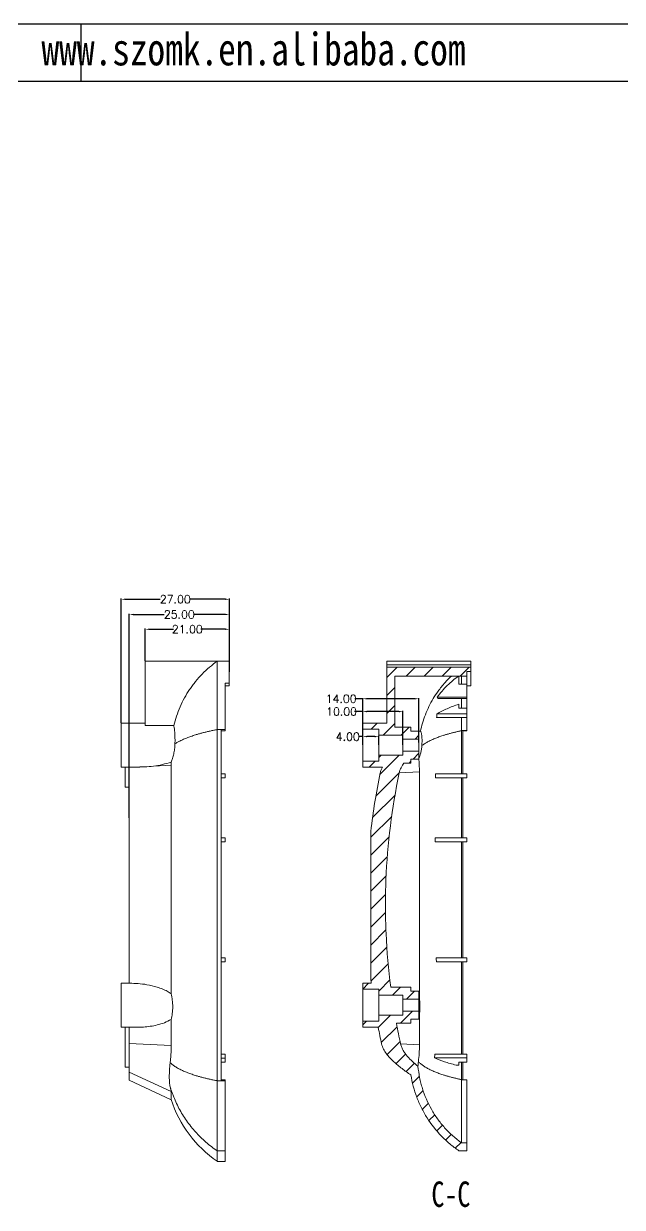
# Model space of a CAD drawing. Header units: inches. Extents: x 1813 to 4686, y 284 to 889.
# Drawn here: x 3185.4 to 3334.9, y 593.4 to 889.1 of the extents above; entities that cross this region are included whole.
import ezdxf

# ---------------------------------------------------------------- set-up
doc = ezdxf.new("R2010")
doc.units = ezdxf.units.IN
doc.header["$LTSCALE"] = 15
doc.layers.add('文字', color=81, linetype='Continuous')
doc.styles.add('SLDTEXTSTYLE0', font='TXT', dxfattribs={"width": 0.75})
doc.styles.get("Standard").update_dxf_attribs({"font": 'txt', "bigfont": 'gbcbig.shx'})
doc.styles.add('宋体', font='', dxfattribs={"width": 0.8, "height": 3.5})
doc.styles.get('宋体').set_extended_font_data('SimSun')
doc.dimstyles.new('2.5', dxfattribs={"dimtxt": 2, "dimasz": 1, "dimexe": 0.18, "dimexo": 0.0625, "dimgap": 0.09, "dimtad": 0, "dimtih": 1, "dimtoh": 1, "dimzin": 0, "dimdsep": 46, "dimtxsty": 'Standard', "dimcen": 1, "dimadec": 0, "dimazin": 2, "dimtfac": 1, "dimtofl": 0, "dimtmove": 0, "dimatfit": 3, "dimfxl": 1, "dimtolj": 1, "dimtzin": 0, "dimarcsym": 0})
pattern_1 = [(45, (8.9112, 0), (-2.245064, 2.245064), [])]

# ---------------------------------------------------------------- blocks, each defined once
blk = doc.blocks.new('*D286')
at = {"color": 0, "lineweight": -2}
for p, q in [((3209.74, 714.44), (3209.74, 745.47)), ((3210.74, 745.29), (3219.48, 745.29)), ((3235.74, 745.29), (3226.99, 745.29)), ((3236.74, 729.9), (3236.74, 745.47))]:
    blk.add_line(p, q, dxfattribs=at)
at = {"color": 0}
for points in [[(3210.74, 745.46), (3210.74, 745.13), (3209.74, 745.29)], [(3235.74, 745.46), (3235.74, 745.13), (3236.74, 745.29)]]:
    blk.add_solid(points, dxfattribs=at)
at = {"layer": 'Defpoints', "color": 0}
for p in [(3236.74, 745.29), (3236.74, 729.84), (3209.74, 714.38)]:
    blk.add_point(p, dxfattribs=at)
at = {"color": 0, "insert": (3223.24, 745.29), "char_height": 2, "attachment_point": 5}
blk.add_mtext('\\A1;27.00', dxfattribs=at)
blk = doc.blocks.new('*D287')
at = {"color": 0, "lineweight": -2}
for p, q in [((3215.74, 729.9), (3215.74, 737.98)), ((3216.74, 737.8), (3222.81, 737.8)), ((3235.74, 737.8), (3229.66, 737.8)), ((3236.74, 727.15), (3236.74, 737.98))]:
    blk.add_line(p, q, dxfattribs=at)
at = {"color": 0}
for points in [[(3216.74, 737.96), (3216.74, 737.63), (3215.74, 737.8)], [(3235.74, 737.96), (3235.74, 737.63), (3236.74, 737.8)]]:
    blk.add_solid(points, dxfattribs=at)
at = {"layer": 'Defpoints', "color": 0}
for p in [(3236.74, 737.8), (3215.74, 729.84), (3236.74, 727.09)]:
    blk.add_point(p, dxfattribs=at)
at = {"color": 0, "insert": (3226.24, 737.8), "char_height": 2, "attachment_point": 5}
blk.add_mtext('\\A1;21.00', dxfattribs=at)
blk = doc.blocks.new('*D288')
at = {"color": 0, "lineweight": -2}
for p, q in [((3211.74, 690.69), (3211.74, 741.67)), ((3212.74, 741.49), (3220.48, 741.49)), ((3235.74, 741.49), (3227.99, 741.49)), ((3236.74, 727.21), (3236.74, 741.67))]:
    blk.add_line(p, q, dxfattribs=at)
at = {"color": 0}
for points in [[(3212.74, 741.66), (3212.74, 741.33), (3211.74, 741.49)], [(3235.74, 741.66), (3235.74, 741.33), (3236.74, 741.49)]]:
    blk.add_solid(points, dxfattribs=at)
at = {"layer": 'Defpoints', "color": 0}
for p in [(3236.74, 741.49), (3236.74, 727.15), (3211.74, 690.63)]:
    blk.add_point(p, dxfattribs=at)
at = {"color": 0, "insert": (3224.24, 741.49), "char_height": 2, "attachment_point": 5}
blk.add_mtext('\\A1;25.00', dxfattribs=at)
blk = doc.blocks.new('*D289')
at = {"color": 0, "lineweight": -2}
for p, q in [((3270.09, 720.44), (3268.1, 720.44)), ((3270.09, 709.55), (3270.09, 720.62)), ((3283.09, 720.44), (3271.09, 720.44)), ((3284.09, 709.55), (3284.09, 720.62))]:
    blk.add_line(p, q, dxfattribs=at)
at = {"color": 0}
for points in [[(3271.09, 720.61), (3271.09, 720.27), (3270.09, 720.44)], [(3283.09, 720.61), (3283.09, 720.27), (3284.09, 720.44)]]:
    blk.add_solid(points, dxfattribs=at)
at = {"layer": 'Defpoints', "color": 0}
for p in [(3270.09, 720.44), (3270.09, 709.49), (3284.09, 709.49)]:
    blk.add_point(p, dxfattribs=at)
at = {"color": 0, "insert": (3264.68, 720.44), "char_height": 2, "attachment_point": 5}
blk.add_mtext('\\A1;14.00', dxfattribs=at)
blk = doc.blocks.new('*D290')
at = {"color": 0, "lineweight": -2}
for p, q in [((3270.09, 717.23), (3268.04, 717.23)), ((3270.09, 708.94), (3270.09, 717.41)), ((3279.09, 717.23), (3271.09, 717.23)), ((3280.09, 708.94), (3280.09, 717.41))]:
    blk.add_line(p, q, dxfattribs=at)
at = {"color": 0}
for points in [[(3271.09, 717.4), (3271.09, 717.06), (3270.09, 717.23)], [(3279.09, 717.4), (3279.09, 717.06), (3280.09, 717.23)]]:
    blk.add_solid(points, dxfattribs=at)
at = {"layer": 'Defpoints', "color": 0}
for p in [(3270.09, 717.23), (3270.09, 708.88), (3280.09, 708.88)]:
    blk.add_point(p, dxfattribs=at)
at = {"color": 0, "insert": (3264.78, 717.23), "char_height": 2, "attachment_point": 5}
blk.add_mtext('\\A1;10.00', dxfattribs=at)
blk = doc.blocks.new('*D292')
at = {"color": 0, "lineweight": -2}
for p, q in [((3270.09, 710.97), (3269.09, 710.97)), ((3270.09, 709.61), (3270.09, 711.15)), ((3273.09, 710.97), (3271.09, 710.97)), ((3274.09, 708.94), (3274.09, 711.15))]:
    blk.add_line(p, q, dxfattribs=at)
at = {"color": 0}
for points in [[(3271.09, 711.14), (3271.09, 710.81), (3270.09, 710.97)], [(3273.09, 711.14), (3273.09, 710.81), (3274.09, 710.97)]]:
    blk.add_solid(points, dxfattribs=at)
at = {"layer": 'Defpoints', "color": 0}
for p in [(3270.09, 710.97), (3270.09, 709.55), (3274.09, 708.88)]:
    blk.add_point(p, dxfattribs=at)
at = {"color": 0, "insert": (3266.33, 710.97), "char_height": 2, "attachment_point": 5}
blk.add_mtext('\\A1;4.00', dxfattribs=at)

msp = doc.modelspace()

# ---------------------------------------------------------------- hatches: boundary and pattern name
at = {"linetype": 'Continuous', "lineweight": 0}
h = msp.add_hatch(dxfattribs=at)
h.set_pattern_fill('ANSI31', color=4, style=0)
h.set_pattern_definition(pattern_1)
h.paths.add_polyline_path([(3276.088, 714.377), (3270.088, 714.377), (3270.088, 712.877), (3274.088, 712.877), (3274.088, 711.377), (3280.088, 711.377), (3280.088, 710.377), (3284.088, 710.377), (3284.088, 712.377), (3282.088, 712.377), (3282.088, 713.377), (3278.088, 713.377), (3278.088, 726.121), (3296.088, 726.121), (3296.088, 727.238), (3297.088, 727.238), (3297.088, 728.364), (3276.088, 728.364)], flags=0)
h = msp.add_hatch(dxfattribs=at)
h.set_pattern_fill('ANSI31', color=4, style=0)
h.set_pattern_definition(pattern_1)
edge = h.paths.add_edge_path(flags=0)
edge.add_spline(control_points=[(3272.088, 687.318), (3272.088, 687.313), (3272.088, 687.309), (3272.088, 687.305)], knot_values=[0, 0, 0, 0, 0.0001579, 0.0001579, 0.0001579, 0.0001579], weights=[1, 1, 1, 1], degree=3, periodic=0)
edge.add_line((3272.088, 687.305), (3272.088, 650.45))
edge.add_spline(control_points=[(3272.088, 650.45), (3272.088, 650.445), (3272.088, 650.44), (3272.088, 650.435)], knot_values=[0, 0, 0, 0, 0.0001792, 0.0001792, 0.0001792, 0.0001792], weights=[1, 1, 1, 1], degree=3, periodic=0)
edge.add_spline(control_points=[(3272.088, 650.435), (3272.129, 650.082), (3272.171, 649.73), (3272.215, 649.377)], knot_values=[0.0001061, 0.0001061, 0.0001061, 0.0001061, 0.001172, 0.001172, 0.001172, 0.001172], weights=[1, 1, 1, 1], degree=3, periodic=0)
edge.add_line((3272.215, 649.377), (3270.088, 649.377))
edge.add_line((3270.088, 649.377), (3270.088, 647.877))
edge.add_line((3270.088, 647.877), (3274.088, 647.877))
edge.add_line((3274.088, 647.877), (3274.088, 646.377))
edge.add_line((3274.088, 646.377), (3280.088, 646.377))
edge.add_line((3280.088, 646.377), (3280.088, 645.377))
edge.add_line((3280.088, 645.377), (3284.088, 645.377))
edge.add_line((3284.088, 645.377), (3284.088, 647.377))
edge.add_line((3284.088, 647.377), (3282.088, 647.377))
edge.add_line((3282.088, 647.377), (3282.088, 648.377))
edge.add_line((3282.088, 648.377), (3277.073, 648.377))
edge.add_spline(control_points=[(3277.073, 648.377), (3276.032, 656.439), (3275.595, 664.604), (3275.794, 672.731), (3276.032, 682.527), (3277.199, 692.336), (3279.185, 701.932)], knot_values=[0.003126, 0.003126, 0.003126, 0.003126, 0.0275128, 0.0275128, 0.0275128, 0.0569218, 0.0569218, 0.0569218, 0.0569218], weights=[1, 1, 1, 1, 1, 1, 1], degree=3, periodic=0)
edge.add_spline(control_points=[(3279.185, 701.932), (3279.231, 702.156), (3279.294, 702.376), (3279.372, 702.591), (3279.578, 703.166), (3279.885, 703.707), (3280.237, 704.207), (3280.277, 704.264), (3280.318, 704.321), (3280.36, 704.377)], knot_values=[0.0086644, 0.0086644, 0.0086644, 0.0086644, 0.0093445, 0.0093445, 0.0093445, 0.0111675, 0.0111675, 0.0111675, 0.0113755, 0.0113755, 0.0113755, 0.0113755], weights=[1, 1, 1, 1, 1, 1, 1, 1, 1, 1], degree=3, periodic=0)
edge.add_line((3280.36, 704.377), (3282.088, 704.377))
edge.add_line((3282.088, 704.377), (3282.088, 705.377))
edge.add_line((3282.088, 705.377), (3284.088, 705.377))
edge.add_line((3284.088, 705.377), (3284.088, 707.377))
edge.add_line((3284.088, 707.377), (3280.088, 707.377))
edge.add_line((3280.088, 707.377), (3280.088, 706.377))
edge.add_line((3280.088, 706.377), (3274.088, 706.377))
edge.add_line((3274.088, 706.377), (3274.088, 704.877))
edge.add_line((3274.088, 704.877), (3270.088, 704.877))
edge.add_line((3270.088, 704.877), (3270.088, 703.377))
edge.add_line((3270.088, 703.377), (3274.99, 703.377))
edge.add_spline(control_points=[(3274.99, 703.377), (3274.891, 703.191), (3274.801, 703), (3274.721, 702.805), (3274.606, 702.523), (3274.514, 702.23), (3274.452, 701.932)], knot_values=[0.0150228, 0.0150228, 0.0150228, 0.0150228, 0.0156477, 0.0156477, 0.0156477, 0.0165544, 0.0165544, 0.0165544, 0.0165544], weights=[1, 1, 1, 1, 1, 1, 1], degree=3, periodic=0)
edge.add_spline(control_points=[(3274.452, 701.932), (3273.452, 697.1), (3272.658, 692.219), (3272.088, 687.318)], knot_values=[0, 0, 0, 0, 0.0148042, 0.0148042, 0.0148042, 0.0148042], weights=[1, 1, 1, 1], degree=3, periodic=0)
h = msp.add_hatch(dxfattribs=at)
h.set_pattern_fill('ANSI31', color=4, style=0)
h.set_pattern_definition(pattern_1)
edge = h.paths.add_edge_path(flags=0)
edge.add_line((3294.088, 607.508), (3296.088, 607.508))
edge.add_line((3296.088, 607.508), (3296.088, 609.517))
edge.add_line((3296.088, 609.517), (3294.723, 609.517))
edge.add_spline(control_points=[(3294.723, 609.517), (3292.115, 611.412), (3289.807, 613.814), (3288.046, 616.514), (3286.389, 619.055), (3285.185, 621.938), (3284.491, 624.891), (3284.201, 626.123), (3283.989, 627.376), (3283.868, 628.636)], knot_values=[0.0001429, 0.0001429, 0.0001429, 0.0001429, 0.009815, 0.009815, 0.009815, 0.0188978, 0.0188978, 0.0188978, 0.0226436, 0.0226436, 0.0226436, 0.0226436], weights=[1, 1, 1, 1, 1, 1, 1, 1, 1, 1], degree=3, periodic=0)
edge.add_spline(control_points=[(3283.868, 628.636), (3283.66, 628.803), (3283.455, 628.973), (3283.252, 629.146), (3282.146, 630.091), (3281.075, 631.131), (3280.307, 632.367), (3279.973, 632.905), (3279.698, 633.494), (3279.55, 634.109), (3279.541, 634.145), (3279.533, 634.181), (3279.525, 634.217)], knot_values=[0.0122577, 0.0122577, 0.0122577, 0.0122577, 0.0130524, 0.0130524, 0.0130524, 0.0174157, 0.0174157, 0.0174157, 0.0193031, 0.0193031, 0.0193031, 0.019412, 0.019412, 0.019412, 0.019412], weights=[1, 1, 1, 1, 1, 1, 1, 1, 1, 1, 1, 1, 1], degree=3, periodic=0)
edge.add_spline(control_points=[(3279.525, 634.217), (3279.153, 635.932), (3278.807, 637.652), (3278.488, 639.377)], knot_values=[0, 0, 0, 0, 0.0052625, 0.0052625, 0.0052625, 0.0052625], weights=[1, 1, 1, 1], degree=3, periodic=0)
edge.add_line((3278.488, 639.377), (3282.088, 639.377))
edge.add_line((3282.088, 639.377), (3282.088, 640.377))
edge.add_line((3282.088, 640.377), (3284.088, 640.377))
edge.add_line((3284.088, 640.377), (3284.088, 642.377))
edge.add_line((3284.088, 642.377), (3280.088, 642.377))
edge.add_line((3280.088, 642.377), (3280.088, 641.377))
edge.add_line((3280.088, 641.377), (3274.088, 641.377))
edge.add_line((3274.088, 641.377), (3274.088, 639.877))
edge.add_line((3274.088, 639.877), (3270.088, 639.877))
edge.add_line((3270.088, 639.877), (3270.088, 638.377))
edge.add_line((3270.088, 638.377), (3273.944, 638.377))
edge.add_spline(control_points=[(3273.944, 638.377), (3274.21, 636.987), (3274.493, 635.6), (3274.792, 634.217)], knot_values=[0.0023935, 0.0023935, 0.0023935, 0.0023935, 0.0066386, 0.0066386, 0.0066386, 0.0066386], weights=[1, 1, 1, 1], degree=3, periodic=0)
edge.add_spline(control_points=[(3274.792, 634.217), (3274.843, 633.986), (3274.911, 633.758), (3274.993, 633.536), (3275.256, 632.828), (3275.666, 632.171), (3276.129, 631.574), (3277.478, 629.837), (3279.265, 628.462), (3281.055, 627.185), (3281.401, 626.939), (3281.75, 626.697), (3282.101, 626.458)], knot_values=[0.0137652, 0.0137652, 0.0137652, 0.0137652, 0.0144584, 0.0144584, 0.0144584, 0.0166844, 0.0166844, 0.0166844, 0.0232109, 0.0232109, 0.0232109, 0.0244641, 0.0244641, 0.0244641, 0.0244641], weights=[1, 1, 1, 1, 1, 1, 1, 1, 1, 1, 1, 1, 1], degree=3, periodic=0)
edge.add_spline(control_points=[(3282.101, 626.458), (3282.618, 623.354), (3283.626, 620.284), (3285.112, 617.51), (3286.634, 614.67), (3288.686, 612.065), (3291.073, 609.901), (3292.023, 609.039), (3293.033, 608.238), (3294.088, 607.508)], knot_values=[0.0002081, 0.0002081, 0.0002081, 0.0002081, 0.0096494, 0.0096494, 0.0096494, 0.019319, 0.019319, 0.019319, 0.0231228, 0.0231228, 0.0231228, 0.0231228], weights=[1, 1, 1, 1, 1, 1, 1, 1, 1, 1], degree=3, periodic=0)

# ---------------------------------------------------------------- linework, layer by layer
for p, q in [((2771.95, 889.082), (3627.31, 889.082)), ((3199.63, 889.082), (3199.63, 874.682)), ((2800.75, 874.682), (3612.91, 874.682))]:
    msp.add_line(p, q)
at = {"color": 7, "linetype": 'Continuous', "lineweight": 15}
for p, q in [((3215.736, 713.725), (3215.736, 729.841)), ((3233.736, 729.841), (3215.736, 729.841)), ((3235.736, 729.841), (3233.736, 729.841)), ((3236.736, 729.841), (3235.736, 729.841)), ((3294.088, 729.841), (3276.088, 729.841)), ((3276.088, 728.896), (3276.088, 729.841)), ((3276.088, 728.896), (3297.088, 728.896)), ((3276.088, 728.364), (3276.088, 728.896)), ((3276.088, 728.364), (3276.088, 714.377)), ((3276.088, 728.364), (3297.088, 728.364)), ((3294.088, 729.841), (3296.088, 729.841)), ((3297.088, 729.841), (3296.088, 729.841)), ((3297.088, 729.841), (3297.088, 728.896)), ((3297.088, 728.896), (3297.088, 728.364)), ((3297.088, 728.364), (3297.088, 727.238)), ((3278.088, 726.121), (3296.088, 726.121)), ((3278.088, 726.121), (3278.088, 713.377)), ((3294.088, 726.121), (3294.088, 724.109)), ((3297.088, 727.238), (3296.088, 727.238)), ((3296.088, 726.121), (3296.088, 727.238)), ((3236.736, 724.332), (3235.736, 724.332)), ((3236.736, 723.632), (3235.736, 723.632)), ((3236.736, 724.332), (3236.736, 723.632)), ((3296.088, 724.109), (3294.088, 724.109)), ((3296.088, 720.854), (3296.088, 724.109)), ((3297.088, 723.632), (3296.088, 723.632)), ((3288.679, 720.854), (3296.088, 720.854)), ((3288.789, 720.487), (3296.088, 720.487)), ((3294.088, 719.076), (3294.088, 718.102)), ((3296.088, 720.487), (3296.088, 720.854)), ((3288.53, 715.743), (3296.088, 715.743)), ((3288.618, 716.653), (3296.088, 716.653)), ((3296.088, 718.102), (3294.088, 718.102)), ((3296.088, 716.653), (3296.088, 718.102)), ((3296.088, 715.743), (3296.088, 716.653)), ((3215.736, 714.377), (3209.736, 714.377)), ((3209.736, 708.877), (3209.736, 714.377)), ((3222.854, 713.725), (3215.736, 713.725)), ((3234.736, 712.744), (3233.736, 712.744)), ((3235.736, 712.744), (3234.736, 712.744)), ((3235.736, 712.444), (3235.736, 712.744)), ((3270.088, 714.377), (3270.088, 712.877)), ((3276.088, 714.377), (3270.088, 714.377)), ((3274.088, 712.877), (3270.088, 712.877)), ((3270.088, 712.877), (3270.088, 704.877)), ((3274.088, 712.877), (3274.088, 711.377)), ((3282.088, 713.377), (3278.088, 713.377)), ((3282.088, 713.377), (3282.088, 712.377)), ((3234.736, 712.444), (3235.736, 712.444)), ((3280.088, 711.377), (3274.088, 711.377)), ((3274.088, 711.377), (3274.088, 706.377)), ((3280.088, 711.377), (3280.088, 710.377)), ((3284.088, 710.377), (3280.088, 710.377)), ((3280.088, 710.377), (3280.088, 707.377)), ((3284.088, 712.377), (3282.088, 712.377)), ((3284.088, 712.377), (3284.088, 710.377)), ((3284.088, 712.325), (3284.496, 712.325)), ((3284.088, 710.377), (3284.088, 707.377)), ((3296.088, 712.502), (3294.721, 712.502)), ((3294.721, 701.692), (3294.721, 712.444)), ((3295.088, 712.444), (3296.088, 712.444)), ((3296.088, 712.444), (3296.088, 712.502)), ((3209.736, 703.377), (3209.736, 708.877)), ((3280.088, 707.377), (3280.088, 706.377)), ((3280.088, 707.377), (3284.088, 707.377)), ((3284.088, 707.377), (3284.088, 705.377)), ((3222.234, 703.811), (3217.788, 703.603)), ((3270.088, 704.877), (3270.088, 703.377)), ((3270.088, 704.877), (3274.088, 704.877)), ((3274.088, 706.377), (3274.088, 704.877)), ((3274.088, 706.377), (3280.088, 706.377)), ((3280.36, 704.377), (3282.088, 704.377)), ((3282.088, 705.377), (3284.088, 705.377)), ((3282.088, 705.377), (3282.088, 704.377)), ((3209.736, 703.377), (3214.414, 703.377)), ((3210.736, 698.377), (3210.736, 703.377)), ((3235.736, 701.692), (3234.736, 701.692)), ((3235.736, 700.692), (3235.736, 701.692)), ((3270.088, 703.377), (3274.99, 703.377)), ((3279.185, 701.932), (3284.233, 702.159)), ((3288.286, 701.692), (3296.088, 701.692)), ((3296.088, 700.692), (3296.088, 701.692)), ((3210.736, 698.377), (3211.736, 698.377)), ((3235.736, 700.692), (3234.736, 700.692)), ((3288.221, 700.692), (3296.088, 700.692)), ((3272.088, 687.305), (3272.088, 687.318)), ((3272.088, 687.305), (3272.088, 650.45)), ((3235.736, 685.692), (3234.736, 685.692)), ((3235.736, 684.692), (3234.736, 684.692)), ((3235.736, 684.692), (3235.736, 685.692)), ((3288.162, 684.692), (3296.088, 684.692)), ((3288.194, 685.692), (3296.088, 685.692)), ((3296.088, 684.692), (3296.088, 685.692)), ((3235.736, 655.692), (3234.736, 655.692)), ((3235.736, 654.692), (3234.736, 654.692)), ((3235.736, 654.692), (3235.736, 655.692)), ((3288.441, 655.692), (3296.088, 655.692)), ((3288.469, 654.692), (3296.088, 654.692)), ((3296.088, 654.692), (3296.088, 655.692)), ((3211.872, 649.377), (3209.736, 649.377)), ((3209.736, 643.877), (3209.736, 649.377)), ((3272.215, 649.377), (3270.088, 649.377)), ((3270.088, 649.377), (3270.088, 647.877)), ((3274.088, 647.877), (3270.088, 647.877)), ((3270.088, 647.877), (3270.088, 639.877)), ((3272.088, 650.435), (3272.088, 650.45)), ((3274.088, 647.877), (3274.088, 646.377)), ((3282.088, 648.377), (3277.073, 648.377)), ((3282.088, 648.377), (3282.088, 647.377)), ((3280.088, 646.377), (3274.088, 646.377)), ((3274.088, 646.377), (3274.088, 641.377)), ((3280.088, 646.377), (3280.088, 645.377)), ((3284.088, 645.377), (3280.088, 645.377)), ((3280.088, 645.377), (3280.088, 642.377)), ((3284.088, 647.377), (3282.088, 647.377)), ((3284.088, 647.377), (3284.088, 645.377)), ((3284.088, 645.377), (3284.088, 642.377)), ((3209.736, 638.377), (3209.736, 643.877)), ((3280.088, 642.377), (3280.088, 641.377)), ((3280.088, 642.377), (3284.088, 642.377)), ((3284.088, 642.377), (3284.088, 640.377)), ((3270.088, 639.877), (3270.088, 638.377)), ((3270.088, 639.877), (3274.088, 639.877)), ((3274.088, 641.377), (3274.088, 639.877)), ((3274.088, 641.377), (3280.088, 641.377)), ((3278.488, 639.377), (3282.088, 639.377)), ((3282.088, 640.377), (3284.088, 640.377)), ((3282.088, 640.377), (3282.088, 639.377)), ((3209.736, 638.377), (3213.587, 638.377)), ((3210.736, 638.377), (3210.736, 628.377)), ((3270.088, 638.377), (3273.944, 638.377)), ((3211.736, 634.347), (3222.234, 633.853)), ((3211.736, 627.173), (3211.736, 634.347)), ((3284.233, 633.995), (3279.525, 634.217)), ((3234.736, 631.692), (3235.736, 631.692)), ((3235.736, 630.636), (3234.736, 630.636)), ((3235.736, 631.692), (3235.736, 630.636)), ((3235.736, 630.636), (3235.736, 629.682)), ((3287.982, 630.738), (3296.088, 630.738)), ((3288.119, 631.692), (3296.088, 631.692)), ((3296.088, 630.738), (3296.088, 631.692)), ((3296.088, 629.682), (3296.088, 630.738)), ((3210.736, 628.377), (3211.736, 628.377)), ((3222.235, 622.289), (3211.736, 627.173)), ((3235.736, 629.682), (3234.736, 629.682)), ((3293.393, 628.928), (3294.088, 628.928)), ((3296.088, 629.682), (3294.088, 629.682)), ((3294.088, 629.682), (3294.088, 628.928)), ((3294.721, 625.31), (3294.721, 629.682)), ((3295.088, 625.252), (3295.088, 629.682)), ((3211.724, 625.132), (3222.209, 620.243)), ((3234.736, 625.01), (3233.736, 625.01)), ((3235.736, 625.252), (3234.736, 625.252)), ((3235.736, 625.01), (3234.736, 625.01)), ((3235.736, 625.252), (3235.736, 625.01)), ((3295.088, 625.252), (3294.721, 625.252)), ((3296.088, 625.252), (3295.088, 625.252)), ((3296.088, 609.517), (3294.723, 609.517)), ((3296.088, 607.508), (3296.088, 609.517)), ((3235.736, 607.489), (3233.736, 607.489)), ((3296.088, 607.508), (3294.088, 607.508)), ((3233.736, 604.877), (3235.736, 604.877))]:
    msp.add_line(p, q, dxfattribs=at)
at = {"color": 8, "linetype": 'Continuous', "lineweight": 15}
msp.add_line((3212.97, 703.377), (3211.736, 703.319), dxfattribs=at)
at = {"color": 7, "linetype": 'Continuous', "lineweight": 15}
msp.add_arc((3250.736, 629.595), 30, 198.06891, 235.42576, dxfattribs=at)
for points, knots in [([(3222.854, 713.725), (3223.052, 714.533), (3223.285, 715.337), (3223.815, 716.909), (3224.111, 717.68), (3225.1, 719.945), (3225.89, 721.392), (3227.054, 723.116), (3227.296, 723.458), (3227.794, 724.127), (3228.049, 724.454), (3228.836, 725.416), (3229.387, 726.031), (3231.118, 727.797), (3232.376, 728.871), (3233.736, 729.841)], [0, 0, 0, 0, 0.125, 0.125, 0.25, 0.25, 0.5, 0.5, 0.5625, 0.5625, 0.625, 0.625, 0.75, 0.75, 1, 1, 1, 1]), ([(3233.736, 729.841), (3233.736, 729.799), (3233.736, 729.755), (3233.736, 729.708), (3233.736, 729.426), (3233.736, 729.051), (3233.736, 728.583), (3233.736, 728.115), (3233.736, 727.561), (3233.736, 726.921), (3233.736, 726.282), (3233.736, 725.566), (3233.736, 724.773), (3233.736, 723.981), (3233.736, 723.123), (3233.736, 722.201), (3233.736, 721.279), (3233.736, 720.306), (3233.736, 719.28), (3233.736, 718.256), (3233.736, 717.195), (3233.736, 716.097), (3233.736, 715), (3233.736, 713.882), (3233.736, 712.744)], [0.10423284, 0.10423284, 0.10423284, 0.10423284, 0.125, 0.125, 0.125, 0.25, 0.25, 0.25, 0.375, 0.375, 0.375, 0.5, 0.5, 0.5, 0.625, 0.625, 0.625, 0.75, 0.75, 0.75, 0.875, 0.875, 0.875, 1, 1, 1, 1]), ([(3236.736, 729.841), (3236.736, 729.81), (3236.736, 729.749), (3236.736, 729.646), (3236.736, 729.536), (3236.736, 729.418), (3236.736, 729.293), (3236.736, 729.159), (3236.736, 728.899), (3236.736, 728.475), (3236.736, 727.824), (3236.736, 727.081), (3236.736, 726.388), (3236.736, 725.793), (3236.736, 725.326), (3236.736, 724.841), (3236.736, 724.502), (3236.736, 724.332)], [0, 0, 0, 0, 0.0357678, 0.0714798, 0.1071511, 0.1427965, 0.1784311, 0.21407, 0.2497282, 0.3741754, 0.4984955, 0.6238947, 0.7493606, 0.8119814, 0.8745741, 0.9372199, 1, 1, 1, 1]), ([(3292.278, 726.121), (3291.717, 725.581), (3290.486, 724.398), (3288.963, 722.482), (3287.64, 720.484), (3286.579, 718.528), (3285.688, 716.466), (3284.981, 714.388), (3284.652, 712.989), (3284.496, 712.325)], [0, 0, 0, 0, 0.1449467, 0.3181067, 0.4547488, 0.5913891, 0.7322158, 0.8730567, 1, 1, 1, 1]), ([(3294.009, 726.121), (3293.531, 725.758), (3292.547, 725.013), (3291.174, 723.742), (3289.858, 722.358), (3289.072, 721.355), (3288.679, 720.854)], [0, 0, 0, 0, 0.23712849, 0.48752278, 0.74375544, 1, 1, 1, 1]), ([(3294.72, 724.109), (3294.721, 724.443), (3294.721, 725.197), (3294.723, 725.79), (3294.724, 726.121)], [0, 0, 0, 0, 0.4415137, 1, 1, 1, 1]), ([(3296.088, 724.153), (3296.088, 724.276), (3296.088, 724.847), (3296.088, 725.499), (3296.088, 725.945), (3296.088, 726.077)], [0, 0, 0, 0, 0.1612648, 0.751431, 1, 1, 1, 1]), ([(3297.088, 727.194), (3297.088, 727.077), (3297.088, 726.701), (3297.088, 725.912), (3297.088, 724.853), (3297.088, 724.039), (3297.088, 723.632)], [0, 0, 0, 0, 0.1308489, 0.4205399, 0.7101325, 1, 1, 1, 1]), ([(3235.736, 712.744), (3235.736, 712.89), (3235.736, 713.182), (3235.736, 713.618), (3235.736, 714.052), (3235.736, 714.484), (3235.736, 714.913), (3235.736, 715.341), (3235.736, 716.121), (3235.736, 717.24), (3235.736, 718.663), (3235.736, 720.032), (3235.736, 721.344), (3235.736, 722.595), (3235.736, 723.482), (3235.736, 724.051), (3235.736, 724.239), (3235.736, 724.332)], [0, 0, 0, 0, 0.0337373, 0.0674257, 0.1010818, 0.1347218, 0.1683623, 0.2020196, 0.2357102, 0.3535762, 0.4712458, 0.5881194, 0.7048055, 0.8225351, 0.9401476, 0.9700909, 1, 1, 1, 1]), ([(3294.088, 719.076), (3293.02, 718.732), (3292.037, 718.357), (3290.217, 717.548), (3289.381, 717.115), (3288.618, 716.653)], [0, 0, 0, 0, 0.5, 0.5, 1, 1, 1, 1]), ([(3294.726, 718.102), (3294.726, 718.299), (3294.725, 719.141), (3294.724, 719.903), (3294.723, 720.487)], [0, 0, 0, 0, 0.2346363, 1, 1, 1, 1]), ([(3296.088, 718.145), (3296.088, 718.195), (3296.088, 718.866), (3296.088, 719.642), (3296.088, 720.314), (3296.088, 720.443)], [0, 0, 0, 0, 0.0608517, 0.8192697, 1, 1, 1, 1]), ([(3294.721, 712.502), (3294.724, 713.205), (3294.727, 714.306), (3294.727, 715.361), (3294.727, 715.743)], [0, 0, 0, 0, 0.6382998, 1, 1, 1, 1]), ([(3296.088, 712.502), (3296.088, 713.171), (3296.088, 714.256), (3296.088, 715.299), (3296.088, 715.699)], [0, 0, 0, 0, 0.6158983, 1, 1, 1, 1]), ([(3223.154, 709.175), (3223.166, 709.65), (3223.169, 710.11), (3223.16, 710.782), (3223.154, 711.004), (3223.138, 711.431), (3223.127, 711.636), (3223.102, 712.03), (3223.087, 712.22), (3223.052, 712.582), (3223.032, 712.754), (3222.989, 713.071), (3222.965, 713.218), (3222.913, 713.489), (3222.884, 713.614), (3222.854, 713.725)], [0, 0, 0, 0, 0.25, 0.25, 0.375, 0.375, 0.5, 0.5, 0.625, 0.625, 0.75, 0.75, 0.875, 0.875, 1, 1, 1, 1]), ([(3233.736, 712.744), (3233.585, 712.715), (3233.282, 712.657), (3232.836, 712.567), (3232.393, 712.474), (3231.956, 712.379), (3231.524, 712.282), (3231.097, 712.181), (3230.676, 712.079), (3230.26, 711.974), (3229.851, 711.866), (3229.447, 711.756), (3229.051, 711.644), (3228.66, 711.529), (3228.009, 711.329), (3227.123, 711.036), (3226.052, 710.635), (3225.055, 710.21), (3224.323, 709.852), (3223.808, 709.571), (3223.47, 709.375), (3223.26, 709.242), (3223.154, 709.175)], [0, 0, 0, 0, 0.0324752, 0.0650591, 0.0977519, 0.1305538, 0.1634649, 0.1964853, 0.2296152, 0.2628548, 0.2962042, 0.3296635, 0.3632329, 0.3969124, 0.4307023, 0.5353754, 0.6419232, 0.7503483, 0.8606528, 0.9064549, 0.952904, 1, 1, 1, 1]), ([(3284.496, 712.325), (3284.534, 712.29), (3284.57, 712.236), (3284.637, 712.093), (3284.668, 712.004), (3284.724, 711.791), (3284.749, 711.67), (3284.793, 711.398), (3284.813, 711.245), (3284.844, 710.917), (3284.856, 710.742), (3284.873, 710.373), (3284.878, 710.177), (3284.881, 709.775), (3284.879, 709.57), (3284.868, 709.153), (3284.859, 708.939), (3284.846, 708.726)], [0, 0, 0, 0, 0.125, 0.125, 0.25, 0.25, 0.375, 0.375, 0.5, 0.5, 0.625, 0.625, 0.75, 0.75, 0.875, 0.875, 1, 1, 1, 1]), ([(3294.721, 712.444), (3294.584, 712.415), (3294.31, 712.358), (3293.904, 712.269), (3293.503, 712.178), (3293.107, 712.085), (3292.715, 711.989), (3292.329, 711.891), (3291.948, 711.79), (3291.572, 711.688), (3291.202, 711.583), (3290.837, 711.475), (3290.479, 711.366), (3289.875, 711.174), (3289.05, 710.89), (3288.05, 710.501), (3287.12, 710.089), (3286.413, 709.729), (3285.891, 709.432), (3285.521, 709.203), (3285.168, 708.968), (3284.954, 708.807), (3284.846, 708.726)], [0, 0, 0, 0, 0.0306435, 0.0613887, 0.0922357, 0.1231846, 0.1542357, 0.1853891, 0.216645, 0.2480034, 0.2794646, 0.3110286, 0.3426957, 0.3744659, 0.4744577, 0.5762504, 0.6798469, 0.7852496, 0.83761, 0.8908552, 0.9449851, 1, 1, 1, 1]), ([(3295.088, 701.692), (3295.088, 702.079), (3295.088, 705.671), (3295.088, 709.251), (3295.088, 712.444)], [0, 0, 0, 0, 0.1077317, 1, 1, 1, 1]), ([(3222.224, 704.64), (3222.281, 704.774), (3222.338, 704.917), (3222.45, 705.223), (3222.505, 705.385), (3222.664, 705.889), (3222.761, 706.253), (3222.889, 706.842), (3222.929, 707.045), (3222.999, 707.455), (3223.03, 707.663), (3223.082, 708.086), (3223.104, 708.301), (3223.137, 708.738), (3223.148, 708.958), (3223.154, 709.175)], [0, 0, 0, 0, 0.125, 0.125, 0.25, 0.25, 0.5, 0.5, 0.625, 0.625, 0.75, 0.75, 0.875, 0.875, 1, 1, 1, 1]), ([(3284.846, 708.726), (3284.827, 708.398), (3284.792, 708.081), (3284.719, 707.622), (3284.691, 707.471), (3284.631, 707.184), (3284.598, 707.047), (3284.529, 706.784), (3284.491, 706.658), (3284.415, 706.421), (3284.375, 706.311), (3284.255, 706.006), (3284.171, 705.834), (3284.088, 705.7)], [0, 0, 0, 0, 0.25, 0.25, 0.375, 0.375, 0.5, 0.5, 0.625, 0.625, 0.75, 0.75, 1, 1, 1, 1]), ([(3217.788, 703.603), (3218.529, 703.703), (3219.27, 703.836), (3220.751, 704.179), (3221.492, 704.389), (3222.224, 704.64)], [0, 0, 0, 0, 0.5, 0.5, 1, 1, 1, 1]), ([(3222.234, 703.811), (3222.233, 694.336), (3222.233, 684.834), (3222.232, 670.551), (3222.232, 665.791), (3222.233, 656.273), (3222.233, 651.514), (3222.233, 646.764)], [0, 0, 0, 0, 0.5, 0.5, 0.75, 0.75, 1, 1, 1, 1]), ([(3280.36, 704.377), (3280.089, 704.011), (3279.843, 703.624), (3279.438, 702.811), (3279.277, 702.376), (3279.185, 701.932)], [0, 0, 0, 0, 0.5, 0.5, 1, 1, 1, 1]), ([(3284.233, 702.159), (3284.224, 702.751), (3284.21, 703.648), (3284.14, 704.711), (3284.095, 705.184), (3284.077, 705.377)], [0, 0, 0, 0, 0.5338543, 0.809538, 1, 1, 1, 1]), ([(3217.788, 703.603), (3217.06, 703.516), (3215.935, 703.383), (3214.811, 703.396), (3214.414, 703.401)], [0, 0, 0, 0, 0.6476479, 1, 1, 1, 1]), ([(3274.99, 703.377), (3274.869, 703.15), (3274.76, 702.914), (3274.578, 702.43), (3274.505, 702.183), (3274.452, 701.932)], [0, 0, 0, 0, 0.5, 0.5, 1, 1, 1, 1]), ([(3277.073, 648.377), (3276.498, 652.833), (3276.107, 657.3), (3275.805, 664.019), (3275.752, 666.261), (3275.742, 670.752), (3275.784, 673.004), (3276.237, 684.229), (3277.361, 693.121), (3279.185, 701.932)], [0, 0, 0, 0, 0.25, 0.25, 0.375, 0.375, 0.5, 0.5, 1, 1, 1, 1]), ([(3284.233, 645.395), (3284.233, 654.851), (3284.233, 664.32), (3284.233, 683.271), (3284.233, 692.726), (3284.233, 702.159)], [0, 0, 0, 0, 0.5, 0.5, 1, 1, 1, 1]), ([(3294.721, 685.692), (3294.721, 687.349), (3294.721, 692.356), (3294.721, 697.35), (3294.721, 700.692)], [0, 0, 0, 0, 0.330831, 1, 1, 1, 1]), ([(3295.088, 685.692), (3295.088, 688.216), (3295.088, 693.223), (3295.088, 698.216), (3295.088, 700.692)], [0, 0, 0, 0, 0.5041987, 1, 1, 1, 1]), ([(3294.721, 655.692), (3294.721, 656.441), (3294.721, 660.832), (3294.721, 668.864), (3294.721, 677.785), (3294.721, 683.053), (3294.721, 684.692)], [0, 0, 0, 0, 0.0775788, 0.4546261, 0.8302913, 1, 1, 1, 1]), ([(3295.088, 655.692), (3295.088, 658.566), (3295.088, 664.693), (3295.088, 674.022), (3295.088, 680.818), (3295.088, 684.351), (3295.088, 684.692)], [0, 0, 0, 0, 0.29732657, 0.63397356, 0.96473777, 1, 1, 1, 1]), ([(3294.721, 631.692), (3294.721, 633.176), (3294.721, 638.272), (3294.721, 645.942), (3294.721, 652.132), (3294.721, 654.692)], [0, 0, 0, 0, 0.1942397, 0.6667415, 1, 1, 1, 1]), ([(3295.088, 631.692), (3295.088, 632.8), (3295.088, 637.154), (3295.088, 644.776), (3295.088, 651.337), (3295.088, 654.644), (3295.088, 654.692)], [0, 0, 0, 0, 0.1450097, 0.5697783, 0.9937715, 1, 1, 1, 1]), ([(3211.872, 649.371), (3212.561, 649.357), (3213.99, 649.329), (3216.281, 649.026), (3218.306, 648.556), (3219.993, 647.959), (3221.179, 647.429), (3221.901, 646.973), (3222.233, 646.764)], [0, 0, 0, 0, 0.1932242, 0.4005795, 0.6449021, 0.7694758, 0.8939721, 1, 1, 1, 1]), ([(3222.233, 640.338), (3222.342, 640.775), (3222.431, 641.259), (3222.558, 642.332), (3222.591, 642.892), (3222.591, 643.761), (3222.583, 644.052), (3222.55, 644.625), (3222.526, 644.908), (3222.463, 645.469), (3222.425, 645.744), (3222.337, 646.269), (3222.287, 646.521), (3222.233, 646.764)], [0, 0, 0, 0, 0.25, 0.25, 0.5, 0.5, 0.625, 0.625, 0.75, 0.75, 0.875, 0.875, 1, 1, 1, 1]), ([(3284.233, 645.395), (3284.278, 645.12), (3284.313, 644.833), (3284.349, 644.384), (3284.358, 644.231), (3284.371, 643.926), (3284.374, 643.774), (3284.374, 643.319), (3284.361, 643.014), (3284.313, 642.44), (3284.278, 642.167), (3284.233, 641.914)], [0, 0, 0, 0, 0.25, 0.25, 0.375, 0.375, 0.5, 0.5, 0.75, 0.75, 1, 1, 1, 1]), ([(3222.233, 640.338), (3221.675, 640.043), (3220.544, 639.445), (3218.764, 638.933), (3217.001, 638.6), (3215.294, 638.392), (3214.149, 638.424), (3213.587, 638.439)], [0, 0, 0, 0, 0.2097794, 0.424456, 0.6177239, 0.8121669, 1, 1, 1, 1]), ([(3222.234, 633.853), (3222.234, 633.082), (3222.208, 632.334), (3222.135, 631.244), (3222.105, 630.886), (3222.034, 630.181), (3221.994, 629.836), (3221.951, 629.504)], [0, 0, 0, 0, 0.5, 0.5, 0.75, 0.75, 1, 1, 1, 1]), ([(3274.792, 634.217), (3274.889, 633.773), (3275.053, 633.338), (3275.462, 632.525), (3275.706, 632.142), (3276.249, 631.407), (3276.545, 631.058), (3277.162, 630.395), (3277.483, 630.078), (3278.476, 629.16), (3279.175, 628.589), (3280.612, 627.493), (3281.352, 626.967), (3282.101, 626.458)], [0, 0, 0, 0, 0.125, 0.125, 0.25, 0.25, 0.375, 0.375, 0.5, 0.5, 0.75, 0.75, 1, 1, 1, 1]), ([(3279.525, 634.217), (3279.589, 633.921), (3279.682, 633.632), (3279.911, 633.077), (3280.046, 632.808), (3280.351, 632.286), (3280.519, 632.034), (3280.875, 631.551), (3281.062, 631.318), (3281.647, 630.642), (3282.067, 630.218), (3282.944, 629.403), (3283.402, 629.012), (3283.868, 628.636)], [0, 0, 0, 0, 0.125, 0.125, 0.25, 0.25, 0.375, 0.375, 0.5, 0.5, 0.75, 0.75, 1, 1, 1, 1]), ([(3283.974, 629.827), (3284.053, 630.463), (3284.118, 631.129), (3284.208, 632.521), (3284.233, 633.254), (3284.233, 633.995)], [0, 0, 0, 0, 0.5, 0.5, 1, 1, 1, 1]), ([(3294.721, 625.31), (3294.584, 625.338), (3294.31, 625.396), (3293.904, 625.485), (3293.503, 625.576), (3293.107, 625.669), (3292.715, 625.765), (3292.329, 625.863), (3291.948, 625.963), (3291.572, 626.066), (3291.202, 626.171), (3290.837, 626.279), (3290.479, 626.388), (3289.875, 626.58), (3289.05, 626.864), (3288.05, 627.253), (3287.12, 627.665), (3286.411, 628.026), (3285.885, 628.326), (3285.508, 628.558), (3285.153, 628.798), (3284.819, 629.045), (3284.509, 629.299), (3284.223, 629.56), (3284.058, 629.738), (3283.974, 629.827)], [0, 0, 0, 0, 0.0260335, 0.0521534, 0.0783599, 0.104653, 0.131033, 0.1574999, 0.1840539, 0.2106951, 0.2374237, 0.2642397, 0.2911433, 0.3181346, 0.4030831, 0.4895628, 0.5775761, 0.667125, 0.7123475, 0.7583469, 0.8051234, 0.852677, 0.9010077, 0.9501154, 1, 1, 1, 1]), ([(3287.982, 630.738), (3288.74, 630.398), (3289.571, 630.077), (3291.374, 629.473), (3292.346, 629.191), (3293.393, 628.928)], [0, 0, 0, 0, 0.5, 0.5, 1, 1, 1, 1]), ([(3221.951, 629.504), (3221.868, 628.864), (3221.819, 628.248), (3221.757, 627.075), (3221.744, 626.525), (3221.746, 625.502), (3221.76, 625.035), (3221.826, 624.189), (3221.876, 623.817), (3221.958, 623.488)], [0, 0, 0, 0, 0.25, 0.25, 0.5, 0.5, 0.75, 0.75, 1, 1, 1, 1]), ([(3233.736, 625.01), (3233.585, 625.039), (3233.282, 625.097), (3232.836, 625.187), (3232.393, 625.279), (3231.956, 625.375), (3231.524, 625.472), (3231.097, 625.572), (3230.676, 625.675), (3230.26, 625.78), (3229.851, 625.888), (3229.447, 625.998), (3229.051, 626.11), (3228.66, 626.225), (3228.009, 626.424), (3227.123, 626.718), (3226.052, 627.119), (3225.055, 627.544), (3224.295, 627.916), (3223.73, 628.226), (3223.325, 628.467), (3222.941, 628.715), (3222.583, 628.971), (3222.248, 629.234), (3222.051, 629.414), (3221.951, 629.504)], [0, 0, 0, 0, 0.0268139, 0.0537175, 0.0807109, 0.1077943, 0.1349679, 0.1622316, 0.1895858, 0.2170304, 0.2445656, 0.2721915, 0.2999083, 0.327716, 0.3556147, 0.4420411, 0.5300142, 0.6195361, 0.7106086, 0.7568509, 0.803889, 0.851723, 0.9003529, 0.9497786, 1, 1, 1, 1]), ([(3283.868, 628.636), (3283.959, 627.689), (3284.102, 626.749), (3284.383, 625.351), (3284.488, 624.885), (3284.721, 623.964), (3284.849, 623.508), (3285.544, 621.252), (3286.283, 619.525), (3287.681, 617.057), (3288.2, 616.251), (3289.309, 614.716), (3289.901, 613.985), (3291.785, 611.895), (3293.182, 610.636), (3294.723, 609.517)], [0, 0, 0, 0, 0.125, 0.125, 0.1875, 0.1875, 0.25, 0.25, 0.5, 0.5, 0.625, 0.625, 0.75, 0.75, 1, 1, 1, 1]), ([(3233.736, 625.01), (3233.736, 623.872), (3233.736, 622.755), (3233.736, 621.657), (3233.736, 620.56), (3233.736, 619.499), (3233.736, 618.474), (3233.736, 617.449), (3233.736, 616.475), (3233.736, 615.553), (3233.736, 614.631), (3233.736, 613.774), (3233.736, 612.981), (3233.736, 612.188), (3233.736, 611.472), (3233.736, 610.832), (3233.736, 610.193), (3233.736, 609.639), (3233.736, 609.171), (3233.736, 608.703), (3233.736, 608.328), (3233.736, 608.046), (3233.736, 607.763), (3233.736, 607.578), (3233.736, 607.489)], [0, 0, 0, 0, 0.125, 0.125, 0.125, 0.25, 0.25, 0.25, 0.375, 0.375, 0.375, 0.5, 0.5, 0.5, 0.625, 0.625, 0.625, 0.75, 0.75, 0.75, 0.875, 0.875, 0.875, 1, 1, 1, 1]), ([(3235.736, 607.489), (3235.736, 607.501), (3235.736, 607.525), (3235.736, 607.572), (3235.736, 607.628), (3235.736, 607.693), (3235.736, 607.767), (3235.736, 607.85), (3235.736, 607.942), (3235.736, 608.144), (3235.736, 608.514), (3235.736, 609.146), (3235.736, 609.913), (3235.736, 611.107), (3235.736, 612.906), (3235.736, 615.062), (3235.736, 616.959), (3235.736, 618.46), (3235.736, 620.027), (3235.736, 621.379), (3235.736, 622.481), (3235.736, 623.317), (3235.736, 624.159), (3235.736, 624.726), (3235.736, 625.01)], [0, 0, 0, 0, 0.0156489, 0.0312756, 0.04688728, 0.06249111, 0.0780943, 0.09370403, 0.1093275, 0.12497188, 0.1873581, 0.24972275, 0.31234127, 0.37493809, 0.49976706, 0.62481512, 0.68732296, 0.74981001, 0.81237502, 0.87491946, 0.90622222, 0.9374648, 0.96870484, 1, 1, 1, 1]), ([(3282.101, 626.458), (3282.419, 624.552), (3282.906, 622.701), (3283.91, 620.016), (3284.29, 619.137), (3284.933, 617.841), (3285.16, 617.412), (3285.634, 616.571), (3285.881, 616.158), (3287.165, 614.133), (3288.347, 612.634), (3290.345, 610.562), (3291.051, 609.899), (3292.525, 608.647), (3293.292, 608.059), (3294.088, 607.508)], [0, 0, 0, 0, 0.25, 0.25, 0.375, 0.375, 0.4375, 0.4375, 0.5, 0.5, 0.75, 0.75, 0.875, 0.875, 1, 1, 1, 1]), ([(3294.723, 609.517), (3294.727, 609.616), (3294.728, 609.797), (3294.728, 610.321), (3294.727, 610.666), (3294.724, 611.527), (3294.722, 612.031), (3294.721, 612.891), (3294.72, 613.195), (3294.72, 613.84), (3294.719, 614.181), (3294.72, 615.252), (3294.72, 616.019), (3294.722, 617.245), (3294.723, 617.666), (3294.724, 618.534), (3294.725, 618.983), (3294.727, 620.359), (3294.728, 621.302), (3294.727, 623.239), (3294.726, 624.234), (3294.721, 625.252)], [0, 0, 0, 0, 0.125, 0.125, 0.25, 0.25, 0.375, 0.375, 0.4375, 0.4375, 0.5, 0.5, 0.625, 0.625, 0.6875, 0.6875, 0.75, 0.75, 0.875, 0.875, 1, 1, 1, 1]), ([(3296.088, 609.517), (3296.088, 609.617), (3296.088, 609.802), (3296.088, 610.202), (3296.088, 610.356), (3296.088, 610.705), (3296.088, 610.902), (3296.088, 611.549), (3296.088, 612.053), (3296.088, 612.914), (3296.088, 613.219), (3296.088, 613.864), (3296.088, 614.206), (3296.088, 615.276), (3296.088, 616.042), (3296.088, 617.267), (3296.088, 617.688), (3296.088, 618.556), (3296.088, 619.006), (3296.088, 620.377), (3296.088, 621.317), (3296.088, 623.246), (3296.088, 624.236), (3296.088, 625.252)], [0, 0, 0, 0, 0.125, 0.125, 0.1875, 0.1875, 0.25, 0.25, 0.375, 0.375, 0.4375, 0.4375, 0.5, 0.5, 0.625, 0.625, 0.6875, 0.6875, 0.75, 0.75, 0.875, 0.875, 1, 1, 1, 1]), ([(3233.736, 607.489), (3233.23, 607.832), (3232.737, 608.188), (3231.777, 608.927), (3231.31, 609.31), (3229.947, 610.498), (3229.088, 611.343), (3228.078, 612.465), (3227.88, 612.693), (3227.489, 613.155), (3227.297, 613.39), (3226.733, 614.1), (3226.374, 614.582), (3225.344, 616.053), (3224.722, 617.069), (3223.605, 619.17), (3223.11, 620.254), (3222.572, 621.653), (3222.468, 621.936), (3222.27, 622.502), (3222.176, 622.787), (3222.042, 623.21), (3222, 623.349), (3221.958, 623.488)], [0, 0, 0, 0, 0.0625, 0.0625, 0.125, 0.125, 0.25, 0.25, 0.28125, 0.28125, 0.3125, 0.3125, 0.375, 0.375, 0.5, 0.5, 0.625, 0.625, 0.65625, 0.65625, 0.6875, 0.6875, 0.70270098, 0.70270098, 0.70270098, 0.70270098]), ([(3221.958, 623.488), (3222.044, 623.147), (3222.113, 622.876), (3222.185, 622.573), (3222.203, 622.49), (3222.228, 622.361), (3222.235, 622.315), (3222.235, 622.289)], [0, 0, 0, 0, 0.5, 0.5, 0.75, 0.75, 1, 1, 1, 1]), ([(3222.235, 622.289), (3222.235, 621.974), (3222.235, 621.344), (3222.235, 620.627), (3222.235, 620.209), (3222.235, 620.279), (3222.235, 620.297)], [0, 0, 0, 0, 0.2466246, 0.4933211, 0.8695314, 1, 1, 1, 1]), ([(3233.736, 607.489), (3233.736, 607.04), (3233.736, 606.142), (3233.736, 605.331), (3233.736, 604.902), (3233.736, 604.92), (3233.736, 604.927)], [0, 0, 0, 0, 0.2804396, 0.5605396, 0.8404318, 1, 1, 1, 1])]:
    msp.add_open_spline(points, degree=3, knots=knots, dxfattribs=at)
for points in [[(3288.679, 720.854), (3288.707, 720.731), (3288.743, 720.609), (3288.789, 720.487)], [(3288.618, 716.653), (3288.58, 716.351), (3288.551, 716.047), (3288.53, 715.743)], [(3233.736, 712.744), (3233.736, 683.499), (3233.736, 654.255), (3233.736, 625.01)], [(3234.736, 712.744), (3234.736, 683.499), (3234.736, 654.255), (3234.736, 625.01)], [(3294.721, 712.502), (3294.721, 712.483), (3294.721, 712.463), (3294.721, 712.444)], [(3222.224, 704.64), (3222.231, 704.366), (3222.234, 704.089), (3222.234, 703.811)], [(3211.736, 703.319), (3211.736, 685.327), (3211.736, 667.359), (3211.736, 649.377)], [(3272.088, 687.318), (3272.659, 692.224), (3273.451, 697.095), (3274.452, 701.932)], [(3288.221, 700.692), (3288.242, 701.025), (3288.264, 701.359), (3288.286, 701.692)], [(3288.162, 684.692), (3288.172, 685.025), (3288.183, 685.359), (3288.194, 685.692)], [(3288.469, 654.692), (3288.46, 655.025), (3288.45, 655.359), (3288.441, 655.692)], [(3272.215, 649.377), (3272.171, 649.73), (3272.129, 650.082), (3272.088, 650.435)], [(3284.233, 645.395), (3284.185, 645.436), (3284.137, 645.475), (3284.088, 645.513)], [(3284.088, 641.806), (3284.137, 641.841), (3284.185, 641.877), (3284.233, 641.914)], [(3284.233, 633.995), (3284.233, 636.632), (3284.233, 639.272), (3284.233, 641.914)], [(3222.233, 640.338), (3222.234, 638.175), (3222.234, 636.013), (3222.234, 633.853)], [(3279.525, 634.217), (3279.153, 635.932), (3278.807, 637.652), (3278.488, 639.377)], [(3211.736, 638.445), (3211.736, 637.079), (3211.736, 635.713), (3211.736, 634.347)], [(3274.792, 634.217), (3274.493, 635.601), (3274.21, 636.987), (3273.944, 638.377)], [(3283.868, 628.636), (3283.891, 629.018), (3283.923, 629.417), (3283.974, 629.827)], [(3288.119, 631.692), (3288.073, 631.374), (3288.027, 631.056), (3287.982, 630.738)], [(3211.736, 627.173), (3211.736, 625.809), (3211.736, 625.127), (3211.736, 625.127)], [(3294.721, 625.252), (3294.721, 625.271), (3294.721, 625.29), (3294.721, 625.31)], [(3235.736, 607.489), (3235.736, 605.748), (3235.736, 604.877), (3235.736, 604.877)]]:
    msp.add_open_spline(points, degree=3, dxfattribs=at)

# ---------------------------------------------------------------- texts
at = {"color": 7, "linetype": 'Continuous', "insert": (3287.229, 599.849), "char_height": 6.35, "attachment_point": 1, "style": 'SLDTEXTSTYLE0'}
msp.add_mtext('C-C', dxfattribs=at)
at = {"layer": '文字', "color": 0, "insert": (3189.811, 886.777), "char_height": 8.11008, "width": 142.48633, "attachment_point": 1, "style": '宋体'}
msp.add_mtext('www.szomk.en.alibaba.com', dxfattribs=at)

# ---------------------------------------------------------------- dimensions: what is measured, and where the dimension line sits
for base, p1, p2, picture, middle in [((3236.736, 745.295), (3209.736, 714.377), (3236.736, 729.841), '*D286', (3223.236, 745.295)), ((3270.088, 720.441), (3284.088, 709.488), (3270.088, 709.488), '*D289', (3264.681, 720.441)), ((3270.088, 717.229), (3280.088, 708.877), (3270.088, 708.877), '*D290', (3264.783, 717.229))]:
    dim = msp.add_linear_dim(base=base, p1=p1, p2=p2, dimstyle='2.5')
    dim.commit()
    dim.dimension.update_dxf_attribs({"geometry": picture, "text_midpoint": middle, "dimtype": 160})
for base, p1, p2, picture, middle in [((3236.736, 741.494), (3211.736, 690.626), (3236.736, 727.149), '*D288', (3224.236, 741.494)), ((3236.736, 737.796), (3215.736, 729.841), (3236.736, 727.087), '*D287', (3226.236, 737.796)), ((3270.088, 710.972), (3274.088, 708.877), (3270.088, 709.551), '*D292', (3266.331, 710.972))]:
    dim = msp.add_linear_dim(base=base, p1=p1, p2=p2, dimstyle='2.5')
    dim.commit()
    dim.dimension.update_dxf_attribs({"geometry": picture, "text_midpoint": middle})

doc.saveas('drawing.dxf')
